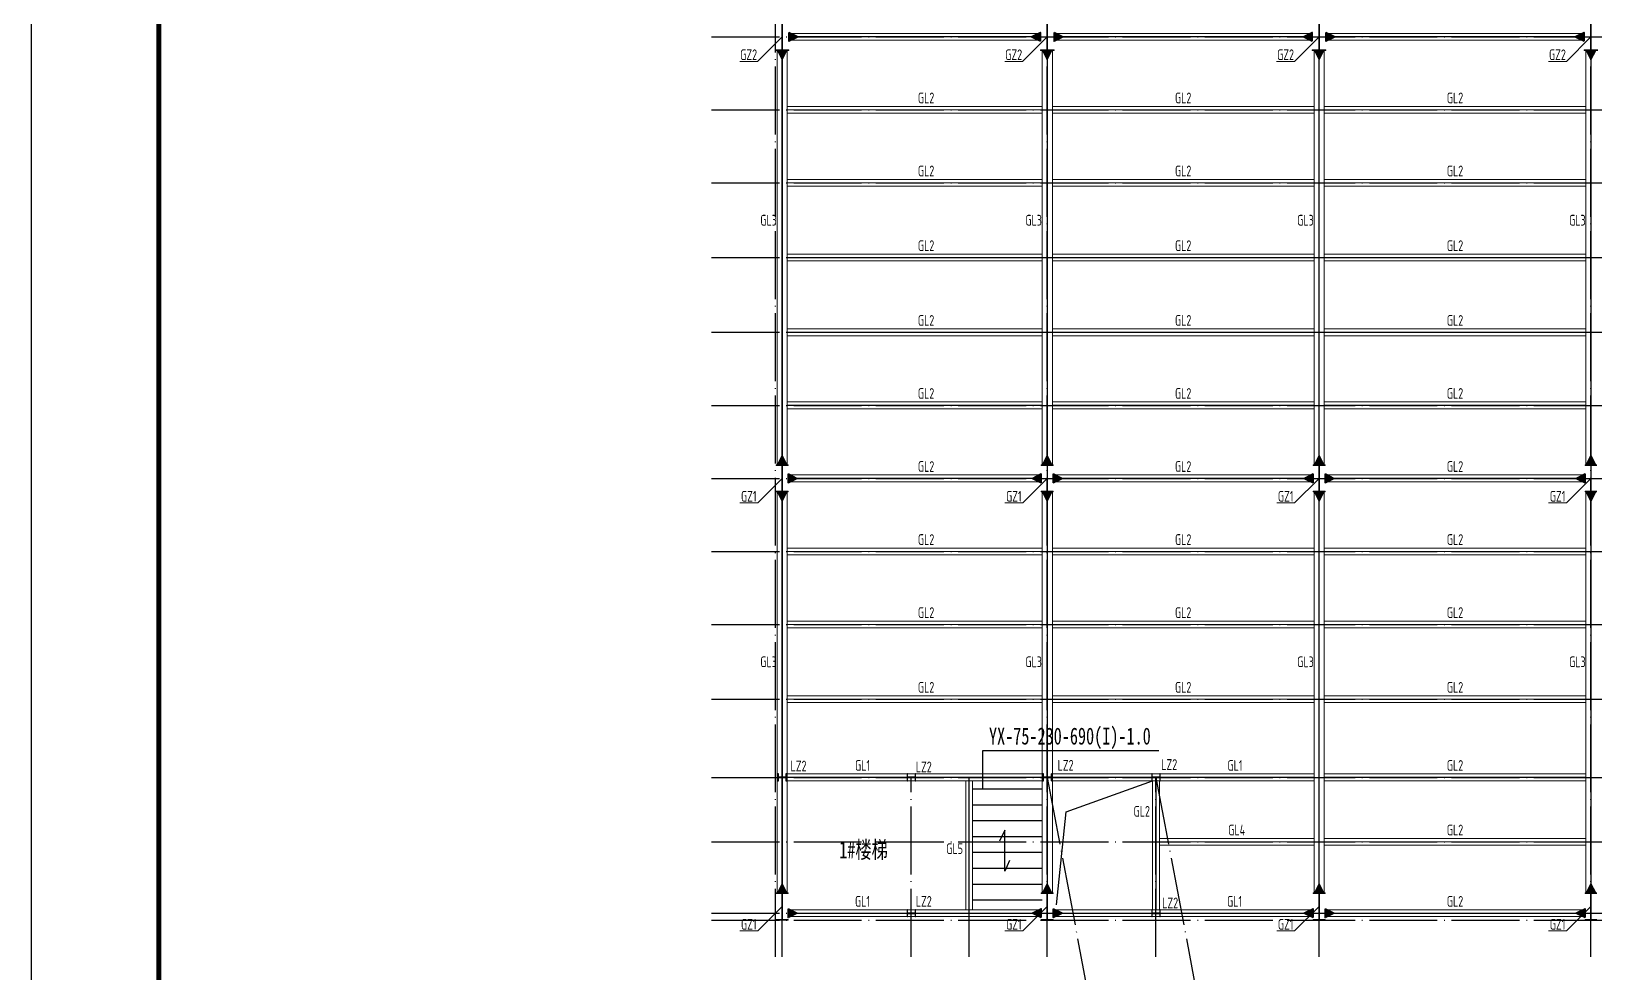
# Model space of a CAD drawing. Extents: x 19118 to 566552, y -1188739 to 92943.
# Drawn here: x 77812 to 123848, y -372812 to -345099 of the extents above; entities that cross this region are included whole.
import ezdxf
from ezdxf.enums import TextEntityAlignment as Align

# ---------------------------------------------------------------- set-up
doc = ezdxf.new("R2010")
doc.units = 0
doc.header["$LTSCALE"] = 1000
doc.header["$MEASUREMENT"] = 0
doc.linetypes.add('DOTE', pattern=[2.42, 2, -0.2, 0.02, -0.2])
doc.linetypes.add('线型2', pattern=[5, 3, -2])
doc.layers.get('0').update_dxf_attribs({"linetype": 'CONTINUOUS'})
for name, color, linetype in [('DOTE', 9, 'DOTE'), ('PUB_TITLE', 4, 'CONTINUOUS'), ('实线', 4, 'CONTINUOUS')]:
    doc.layers.add(name, color=color, linetype=linetype)
for name, color, linetype, lineweight in [('基础堆坡', 40, 'CONTINUOUS', 25), ('字符标注', 9, 'CONTINUOUS', 18), ('截面标号', 9, 'CONTINUOUS', 35), ('柱_主零件_实线', 51, 'CONTINUOUS', 18), ('梁_主零件_实线', 141, 'CONTINUOUS', 18), ('梁截面名称', 9, 'CONTINUOUS', 18), ('连接标识_刚接符号_梁端', 141, 'CONTINUOUS', 35)]:
    doc.layers.add(name, color=color, linetype=linetype, lineweight=lineweight)
doc.layers.add('柱构件', color=7, linetype='CONTINUOUS', lineweight=25, true_color=0xffff94)
doc.styles.add('PkpmHz', font='Pkpmeng', dxfattribs={"width": 0.7, "bigfont": 'hztxt'})
doc.styles.add('宋体', font='SimSun.ttf', dxfattribs={"width": 0.8})

msp = doc.modelspace()

# ---------------------------------------------------------------- hatches: boundary and pattern name
at = {"layer": '连接标识_刚接符号_梁端'}
for points in [[(100108.4, -345130.75), (100368.4, -345260.75), (100108.4, -345390.75)], [(107508.4, -345390.75), (107248.4, -345260.75), (107508.4, -345130.75)], [(107908.4, -345130.75), (108168.4, -345260.75), (107908.4, -345390.75)], [(115508.4, -345390.75), (115248.4, -345260.75), (115508.4, -345130.75)], [(115908.4, -345130.75), (116168.4, -345260.75), (115908.4, -345390.75)], [(123508.4, -345390.75), (123248.4, -345260.75), (123508.4, -345130.75)], [(100038.4, -345660.75), (99908.4, -345920.75), (99778.4, -345660.75)], [(107838.4, -345660.75), (107708.4, -345920.75), (107578.4, -345660.75)], [(115838.4, -345660.75), (115708.4, -345920.75), (115578.4, -345660.75)], [(123838.4, -345660.75), (123708.4, -345920.75), (123578.4, -345660.75)], [(99778.4, -357860.75), (99908.4, -357600.75), (100038.4, -357860.75)], [(107578.4, -357860.75), (107708.4, -357600.75), (107838.4, -357860.75)], [(115578.4, -357860.75), (115708.4, -357600.75), (115838.4, -357860.75)], [(123578.4, -357860.75), (123708.4, -357600.75), (123838.4, -357860.75)], [(100083.4, -358130.75), (100343.4, -358260.75), (100083.4, -358390.75)], [(107533.4, -358390.75), (107273.4, -358260.75), (107533.4, -358130.75)], [(107883.4, -358130.75), (108143.4, -358260.75), (107883.4, -358390.75)], [(115533.4, -358390.75), (115273.4, -358260.75), (115533.4, -358130.75)], [(115883.4, -358130.75), (116143.4, -358260.75), (115883.4, -358390.75)], [(123533.4, -358390.75), (123273.4, -358260.75), (123533.4, -358130.75)], [(100038.4, -358660.75), (99908.4, -358920.75), (99778.4, -358660.75)], [(107838.4, -358660.75), (107708.4, -358920.75), (107578.4, -358660.75)], [(115838.4, -358660.75), (115708.4, -358920.75), (115578.4, -358660.75)], [(123838.4, -358660.75), (123708.4, -358920.75), (123578.4, -358660.75)], [(99778.4, -370460.74), (99908.4, -370200.74), (100038.4, -370460.74)], [(107578.4, -370460.74), (107708.4, -370200.74), (107838.4, -370460.74)], [(115578.4, -370460.74), (115708.4, -370200.74), (115838.4, -370460.74)], [(123578.4, -370460.74), (123708.4, -370200.74), (123838.4, -370460.74)], [(100083.4, -370930.74), (100343.4, -371060.74), (100083.4, -371190.74)], [(107533.4, -371190.74), (107273.4, -371060.74), (107533.4, -370930.74)], [(107883.4, -370930.74), (108143.4, -371060.74), (107883.4, -371190.74)], [(115533.4, -371190.74), (115273.4, -371060.74), (115533.4, -370930.74)], [(115883.4, -370930.74), (116143.4, -371060.74), (115883.4, -371190.74)], [(123533.4, -371190.74), (123273.4, -371060.74), (123533.4, -370930.74)]]:
    msp.add_hatch(color=256, dxfattribs=at).paths.add_polyline_path(points)

# ---------------------------------------------------------------- linework, layer by layer
msp.add_lwpolyline([(107983.55, -370814.07), (108262.62, -368072.46), (110808.4, -367160.75)])
at = {"layer": 'DOTE', "color": 8}
for p, q in [((99708.4, -372340.79), (99708.4, -317833.71)), ((99908.4, -372340.79), (99908.4, -317833.71)), ((107708.4, -372340.79), (107708.4, -317833.71)), ((115708.4, -372340.79), (115708.4, -317833.71)), ((123708.4, -372340.79), (123708.4, -317833.71)), ((97826.88, -345260.75), (206364.14, -345260.75)), ((97826.88, -347410.75), (206364.14, -347410.75)), ((97826.88, -349560.75), (206364.14, -349560.75)), ((97826.88, -351760.75), (206364.14, -351760.75)), ((97826.88, -353960.75), (206364.14, -353960.75)), ((97826.88, -356110.75), (206364.14, -356110.75)), ((97826.88, -358260.75), (206364.14, -358260.75)), ((97826.88, -360410.75), (206364.14, -360410.75)), ((97826.88, -362560.75), (206364.14, -362560.75)), ((97826.88, -364760.75), (206364.14, -364760.75)), ((97826.88, -367060.75), (206364.14, -367060.75)), ((103708.4, -372340.79), (103708.4, -367060.75)), ((105408.4, -372340.79), (105408.4, -367060.75)), ((107708.4, -367060.75), (109628.09, -377268.24)), ((110908.4, -372340.79), (110908.4, -367060.75)), ((110908.4, -367060.75), (112828.09, -377268.24)), ((97826.88, -368960.75), (206364.14, -368960.75)), ((97826.88, -371060.75), (206364.14, -371060.75)), ((97826.88, -371260.75), (206364.14, -371260.75))]:
    msp.add_line(p, q, dxfattribs=at)
at = {"layer": 'PUB_TITLE'}
msp.add_lwpolyline([(77811.65, -392183.6), (235461.65, -392183.6), (235461.65, -303083.6), (77811.65, -303083.6)], close=True, dxfattribs=at)
at = {"layer": 'PUB_TITLE', "const_width": 150}
msp.add_lwpolyline([(81561.65, -390683.6), (233961.65, -390683.6), (233961.65, -304583.6), (81561.65, -304583.6)], close=True, dxfattribs=at)
at = {"layer": '基础堆坡'}
for p, q in [((105508.4, -367399.38), (107558.4, -367399.38)), ((105508.4, -367866.35), (107558.4, -367866.35)), ((105508.4, -368333.32), (107558.4, -368333.32)), ((105508.4, -368800.29), (107558.4, -368800.29)), ((105508.4, -369267.25), (107558.4, -369267.25)), ((105508.4, -369734.22), (107558.4, -369734.22)), ((105508.4, -370201.19), (107558.4, -370201.19)), ((105508.4, -370668.16), (107558.4, -370668.16))]:
    msp.add_line(p, q, dxfattribs=at)
msp.add_lwpolyline([(105808.29, -367399.38), (105808.29, -366267.39), (110994.54, -366267.39)], dxfattribs=at)
at = {"layer": '字符标注'}
for p, q in [((99908.4, -345260.75), (99184.6, -345984.55)), ((107708.4, -345260.75), (106984.6, -345984.55)), ((115708.4, -345260.75), (114984.6, -345984.55)), ((123708.4, -345260.75), (122984.6, -345984.55)), ((99184.6, -345984.55), (98659.6, -345984.55)), ((106984.6, -345984.55), (106459.6, -345984.55)), ((114984.6, -345984.55), (114459.6, -345984.55)), ((122984.6, -345984.55), (122459.6, -345984.55)), ((99908.4, -358260.75), (99188.35, -358980.8)), ((107708.4, -358260.75), (106988.35, -358980.8)), ((115708.4, -358260.75), (114988.35, -358980.8)), ((123708.4, -358260.75), (122988.35, -358980.8)), ((99188.35, -358980.8), (98663.35, -358980.8)), ((106988.35, -358980.8), (106463.35, -358980.8)), ((114988.35, -358980.8), (114463.35, -358980.8)), ((122988.35, -358980.8), (122463.35, -358980.8)), ((99908.4, -370860.74), (99188.35, -371580.79)), ((107708.4, -370860.74), (106988.35, -371580.79)), ((115708.4, -370860.74), (114988.35, -371580.79)), ((123708.4, -370860.74), (122988.35, -371580.79)), ((99188.35, -371580.79), (98663.35, -371580.79)), ((106988.35, -371580.79), (106463.35, -371580.79)), ((114988.35, -371580.79), (114463.35, -371580.79)), ((122988.35, -371580.79), (122463.35, -371580.79))]:
    msp.add_line(p, q, dxfattribs=at)
at = {"layer": '字符标注', "const_width": 2}
for points in [[(99909.4, -345260.75, 1), (99907.4, -345260.75, 1)], [(107709.4, -345260.75, 1), (107707.4, -345260.75, 1)], [(115709.4, -345260.75, 1), (115707.4, -345260.75, 1)], [(123709.4, -345260.75, 1), (123707.4, -345260.75, 1)], [(99909.4, -358260.75, 1), (99907.4, -358260.75, 1)], [(107709.4, -358260.75, 1), (107707.4, -358260.75, 1)], [(115709.4, -358260.75, 1), (115707.4, -358260.75, 1)], [(123709.4, -358260.75, 1), (123707.4, -358260.75, 1)], [(99909.4, -370860.74, 1), (99907.4, -370860.74, 1)], [(107709.4, -370860.74, 1), (107707.4, -370860.74, 1)], [(115709.4, -370860.74, 1), (115707.4, -370860.74, 1)], [(123709.4, -370860.74, 1), (123707.4, -370860.74, 1)]]:
    msp.add_lwpolyline(points, format="xyb", close=True, dxfattribs=at)
at = {"layer": '实线'}
msp.add_lwpolyline([(106599.19, -369511.51), (106460.18, -369821.1), (106460.18, -368619.25), (106300.07, -368942.02)], dxfattribs=at)
at = {"layer": '柱_主零件_实线', "ltscale": 20}
for p, q in [((99901.4, -344880.75), (99901.4, -345640.75)), ((99915.4, -345640.75), (99915.4, -344880.75)), ((107701.4, -344880.75), (107701.4, -345640.75)), ((107715.4, -345640.75), (107715.4, -344880.75)), ((115701.4, -344880.75), (115701.4, -345640.75)), ((115715.4, -345640.75), (115715.4, -344880.75)), ((123701.4, -344880.75), (123701.4, -345640.75)), ((123715.4, -345640.75), (123715.4, -344880.75)), ((99708.4, -345640.75), (99708.4, -345660.75)), ((100108.4, -345640.75), (99708.4, -345640.75)), ((99708.4, -345660.75), (100108.4, -345660.75)), ((100108.4, -345660.75), (100108.4, -345640.75)), ((107508.4, -345640.75), (107508.4, -345660.75)), ((107908.4, -345640.75), (107508.4, -345640.75)), ((107508.4, -345660.75), (107908.4, -345660.75)), ((107908.4, -345660.75), (107908.4, -345640.75)), ((115508.4, -345640.75), (115508.4, -345660.75)), ((115908.4, -345640.75), (115508.4, -345640.75)), ((115508.4, -345660.75), (115908.4, -345660.75)), ((115908.4, -345660.75), (115908.4, -345640.75)), ((123508.4, -345640.75), (123508.4, -345660.75)), ((123908.4, -345640.75), (123508.4, -345640.75)), ((123508.4, -345660.75), (123908.4, -345660.75)), ((100083.4, -357860.75), (99733.4, -357860.75)), ((99733.4, -357860.75), (99733.4, -357880.75)), ((99733.4, -357880.75), (100083.4, -357880.75)), ((99901.4, -357880.75), (99901.4, -358640.75)), ((99915.4, -358640.75), (99915.4, -357880.75)), ((100083.4, -357880.75), (100083.4, -357860.75)), ((107883.4, -357860.75), (107533.4, -357860.75)), ((107533.4, -357860.75), (107533.4, -357880.75)), ((107533.4, -357880.75), (107883.4, -357880.75)), ((107701.4, -357880.75), (107701.4, -358640.75)), ((107715.4, -358640.75), (107715.4, -357880.75)), ((107883.4, -357880.75), (107883.4, -357860.75)), ((115883.4, -357860.75), (115533.4, -357860.75)), ((115533.4, -357860.75), (115533.4, -357880.75)), ((115533.4, -357880.75), (115883.4, -357880.75)), ((115701.4, -357880.75), (115701.4, -358640.75)), ((115715.4, -358640.75), (115715.4, -357880.75)), ((115883.4, -357880.75), (115883.4, -357860.75)), ((123883.4, -357860.75), (123533.4, -357860.75)), ((123533.4, -357860.75), (123533.4, -357880.75)), ((123533.4, -357880.75), (123883.4, -357880.75)), ((123701.4, -357880.75), (123701.4, -358640.75)), ((123715.4, -358640.75), (123715.4, -357880.75)), ((99733.4, -358640.75), (99733.4, -358660.75)), ((100083.4, -358640.75), (99733.4, -358640.75)), ((99733.4, -358660.75), (100083.4, -358660.75)), ((100083.4, -358660.75), (100083.4, -358640.75)), ((107533.4, -358640.75), (107533.4, -358660.75)), ((107883.4, -358640.75), (107533.4, -358640.75)), ((107533.4, -358660.75), (107883.4, -358660.75)), ((107883.4, -358660.75), (107883.4, -358640.75)), ((115533.4, -358640.75), (115533.4, -358660.75)), ((115883.4, -358640.75), (115533.4, -358640.75)), ((115533.4, -358660.75), (115883.4, -358660.75)), ((115883.4, -358660.75), (115883.4, -358640.75)), ((123533.4, -358640.75), (123533.4, -358660.75)), ((123883.4, -358640.75), (123533.4, -358640.75)), ((123533.4, -358660.75), (123883.4, -358660.75)), ((100083.4, -370460.74), (99733.4, -370460.74)), ((99733.4, -370460.74), (99733.4, -370480.74)), ((99733.4, -370480.74), (100083.4, -370480.74)), ((99901.4, -370480.74), (99901.4, -371240.74)), ((99915.4, -371240.74), (99915.4, -370480.74)), ((100083.4, -370480.74), (100083.4, -370460.74)), ((107883.4, -370460.74), (107533.4, -370460.74)), ((107533.4, -370460.74), (107533.4, -370480.74)), ((107533.4, -370480.74), (107883.4, -370480.74)), ((107701.4, -370480.74), (107701.4, -371240.74)), ((107715.4, -371240.74), (107715.4, -370480.74)), ((107883.4, -370480.74), (107883.4, -370460.74)), ((115883.4, -370460.74), (115533.4, -370460.74)), ((115533.4, -370460.74), (115533.4, -370480.74)), ((115533.4, -370480.74), (115883.4, -370480.74)), ((115701.4, -370480.74), (115701.4, -371240.74)), ((115715.4, -371240.74), (115715.4, -370480.74)), ((115883.4, -370480.74), (115883.4, -370460.74)), ((123883.4, -370460.74), (123533.4, -370460.74)), ((123533.4, -370460.74), (123533.4, -370480.74)), ((123533.4, -370480.74), (123883.4, -370480.74)), ((123701.4, -370480.74), (123701.4, -371240.74)), ((123715.4, -371240.74), (123715.4, -370480.74)), ((99733.4, -371240.74), (99733.4, -371260.74)), ((100083.4, -371240.74), (99733.4, -371240.74)), ((99733.4, -371260.74), (100083.4, -371260.74)), ((100083.4, -371260.74), (100083.4, -371240.74)), ((107533.4, -371240.74), (107533.4, -371260.74)), ((107883.4, -371240.74), (107533.4, -371240.74)), ((107533.4, -371260.74), (107883.4, -371260.74)), ((107883.4, -371260.74), (107883.4, -371240.74)), ((115533.4, -371240.74), (115533.4, -371260.74)), ((115883.4, -371240.74), (115533.4, -371240.74)), ((115533.4, -371260.74), (115883.4, -371260.74)), ((115883.4, -371260.74), (115883.4, -371240.74)), ((123533.4, -371240.74), (123533.4, -371260.74)), ((123883.4, -371240.74), (123533.4, -371240.74)), ((123533.4, -371260.74), (123883.4, -371260.74))]:
    msp.add_line(p, q, dxfattribs=at)
at = {"layer": '柱构件'}
for p, q in [((99797.4, -366960.75), (99783.4, -366960.75)), ((99783.4, -366960.75), (99783.4, -367160.75)), ((99783.4, -367160.75), (99797.4, -367160.75)), ((99797.4, -367160.75), (99797.4, -366960.75)), ((100019.4, -367055.75), (99797.4, -367055.75)), ((99797.4, -367065.75), (100019.4, -367065.75)), ((100019.4, -366960.75), (100019.4, -367160.75)), ((100033.4, -366960.75), (100019.4, -366960.75)), ((100019.4, -367160.75), (100033.4, -367160.75)), ((100033.4, -367160.75), (100033.4, -366960.75)), ((103597.4, -366960.75), (103583.4, -366960.75)), ((103583.4, -366960.75), (103583.4, -367160.75)), ((103583.4, -367160.75), (103597.4, -367160.75)), ((103597.4, -367160.75), (103597.4, -366960.75)), ((103819.4, -367055.75), (103597.4, -367055.75)), ((103597.4, -367065.75), (103819.4, -367065.75)), ((103819.4, -366960.75), (103819.4, -367160.75)), ((103833.4, -366960.75), (103819.4, -366960.75)), ((103819.4, -367160.75), (103833.4, -367160.75)), ((103833.4, -367160.75), (103833.4, -366960.75)), ((107597.4, -366960.75), (107583.4, -366960.75)), ((107583.4, -366960.75), (107583.4, -367160.75)), ((107583.4, -367160.75), (107597.4, -367160.75)), ((107597.4, -367160.75), (107597.4, -366960.75)), ((107819.4, -367055.75), (107597.4, -367055.75)), ((107597.4, -367065.75), (107819.4, -367065.75)), ((107819.4, -366960.75), (107819.4, -367160.75)), ((107833.4, -366960.75), (107819.4, -366960.75)), ((107819.4, -367160.75), (107833.4, -367160.75)), ((107833.4, -367160.75), (107833.4, -366960.75)), ((110797.4, -366960.75), (110783.4, -366960.75)), ((110783.4, -366960.75), (110783.4, -367160.75)), ((110783.4, -367160.75), (110797.4, -367160.75)), ((110797.4, -367160.75), (110797.4, -366960.75)), ((111019.4, -367055.75), (110797.4, -367055.75)), ((110797.4, -367065.75), (111019.4, -367065.75)), ((111019.4, -366960.75), (111019.4, -367160.75)), ((111033.4, -366960.75), (111019.4, -366960.75)), ((111019.4, -367160.75), (111033.4, -367160.75)), ((111033.4, -367160.75), (111033.4, -366960.75)), ((103597.4, -370960.75), (103583.4, -370960.75)), ((103583.4, -370960.75), (103583.4, -371160.75)), ((103597.4, -371160.75), (103597.4, -370960.75)), ((103819.4, -371055.75), (103597.4, -371055.75)), ((103819.4, -370960.75), (103819.4, -371160.75)), ((103833.4, -370960.75), (103819.4, -370960.75)), ((103833.4, -371160.75), (103833.4, -370960.75)), ((110797.4, -370960.75), (110783.4, -370960.75)), ((110783.4, -370960.75), (110783.4, -371160.75)), ((110797.4, -371160.75), (110797.4, -370960.75)), ((111019.4, -371055.75), (110797.4, -371055.75)), ((111019.4, -370960.75), (111019.4, -371160.75)), ((111033.4, -370960.75), (111019.4, -370960.75)), ((111033.4, -371160.75), (111033.4, -370960.75)), ((103583.4, -371160.75), (103597.4, -371160.75)), ((103597.4, -371065.75), (103819.4, -371065.75)), ((103819.4, -371160.75), (103833.4, -371160.75)), ((110783.4, -371160.75), (110797.4, -371160.75)), ((110797.4, -371065.75), (111019.4, -371065.75)), ((111019.4, -371160.75), (111033.4, -371160.75))]:
    msp.add_line(p, q, dxfattribs=at)
at = {"layer": '梁_主零件_实线', "ltscale": 20}
for p, q in [((100108.4, -345160.75), (100108.4, -345360.75)), ((107508.4, -345160.75), (100108.4, -345160.75)), ((107508.4, -345360.75), (107508.4, -345160.75)), ((107908.4, -345160.75), (107908.4, -345360.75)), ((115508.4, -345160.75), (107908.4, -345160.75)), ((115508.4, -345360.75), (115508.4, -345160.75)), ((115908.4, -345160.75), (115908.4, -345360.75)), ((123508.4, -345160.75), (115908.4, -345160.75)), ((123508.4, -345360.75), (123508.4, -345160.75)), ((100058.4, -345660.75), (99758.4, -345660.75)), ((99758.4, -345660.75), (99758.4, -357860.75)), ((100058.4, -357860.75), (100058.4, -345660.75)), ((100108.4, -345360.75), (107508.4, -345360.75)), ((107858.4, -345660.75), (107558.4, -345660.75)), ((107558.4, -345660.75), (107558.4, -357860.75)), ((107858.4, -357860.75), (107858.4, -345660.75)), ((107908.4, -345360.75), (115508.4, -345360.75)), ((115858.4, -345660.75), (115558.4, -345660.75)), ((115558.4, -345660.75), (115558.4, -357860.75)), ((115858.4, -357860.75), (115858.4, -345660.75)), ((115908.4, -345360.75), (123508.4, -345360.75)), ((123858.4, -345660.75), (123558.4, -345660.75)), ((123558.4, -345660.75), (123558.4, -357860.75)), ((100058.4, -347310.75), (100058.4, -347510.75)), ((107558.4, -347310.75), (100058.4, -347310.75)), ((100058.4, -347510.75), (107558.4, -347510.75)), ((107558.4, -347510.75), (107558.4, -347310.75)), ((107858.4, -347310.75), (107858.4, -347510.75)), ((115558.4, -347310.75), (107858.4, -347310.75)), ((107858.4, -347510.75), (115558.4, -347510.75)), ((115558.4, -347510.75), (115558.4, -347310.75)), ((115858.4, -347310.75), (115858.4, -347510.75)), ((123558.4, -347310.75), (115858.4, -347310.75)), ((115858.4, -347510.75), (123558.4, -347510.75)), ((123558.4, -347510.75), (123558.4, -347310.75)), ((100058.4, -349460.75), (100058.4, -349660.75)), ((107558.4, -349460.75), (100058.4, -349460.75)), ((100058.4, -349660.75), (107558.4, -349660.75)), ((107558.4, -349660.75), (107558.4, -349460.75)), ((107858.4, -349460.75), (107858.4, -349660.75)), ((115558.4, -349460.75), (107858.4, -349460.75)), ((107858.4, -349660.75), (115558.4, -349660.75)), ((115558.4, -349660.75), (115558.4, -349460.75)), ((115858.4, -349460.75), (115858.4, -349660.75)), ((123558.4, -349460.75), (115858.4, -349460.75)), ((115858.4, -349660.75), (123558.4, -349660.75)), ((123558.4, -349660.75), (123558.4, -349460.75)), ((100058.4, -351660.75), (100058.4, -351860.75)), ((107558.4, -351660.75), (100058.4, -351660.75)), ((107558.4, -351860.75), (107558.4, -351660.75)), ((107858.4, -351660.75), (107858.4, -351860.75)), ((115558.4, -351660.75), (107858.4, -351660.75)), ((115558.4, -351860.75), (115558.4, -351660.75)), ((115858.4, -351660.75), (115858.4, -351860.75)), ((123558.4, -351660.75), (115858.4, -351660.75)), ((123558.4, -351860.75), (123558.4, -351660.75)), ((100058.4, -351860.75), (107558.4, -351860.75)), ((107858.4, -351860.75), (115558.4, -351860.75)), ((115858.4, -351860.75), (123558.4, -351860.75)), ((100058.4, -353860.75), (100058.4, -354060.75)), ((107558.4, -353860.75), (100058.4, -353860.75)), ((107558.4, -354060.75), (107558.4, -353860.75)), ((107858.4, -353860.75), (107858.4, -354060.75)), ((115558.4, -353860.75), (107858.4, -353860.75)), ((115558.4, -354060.75), (115558.4, -353860.75)), ((115858.4, -353860.75), (115858.4, -354060.75)), ((123558.4, -353860.75), (115858.4, -353860.75)), ((123558.4, -354060.75), (123558.4, -353860.75)), ((100058.4, -354060.75), (107558.4, -354060.75)), ((107858.4, -354060.75), (115558.4, -354060.75)), ((115858.4, -354060.75), (123558.4, -354060.75)), ((100058.4, -356010.75), (100058.4, -356210.75)), ((107558.4, -356010.75), (100058.4, -356010.75)), ((100058.4, -356210.75), (107558.4, -356210.75)), ((107558.4, -356210.75), (107558.4, -356010.75)), ((107858.4, -356010.75), (107858.4, -356210.75)), ((115558.4, -356010.75), (107858.4, -356010.75)), ((107858.4, -356210.75), (115558.4, -356210.75)), ((115558.4, -356210.75), (115558.4, -356010.75)), ((115858.4, -356010.75), (115858.4, -356210.75)), ((123558.4, -356010.75), (115858.4, -356010.75)), ((115858.4, -356210.75), (123558.4, -356210.75)), ((123558.4, -356210.75), (123558.4, -356010.75)), ((99758.4, -357860.75), (100058.4, -357860.75)), ((100083.4, -358160.75), (100083.4, -358360.75)), ((107533.4, -358160.75), (100083.4, -358160.75)), ((107533.4, -358360.75), (107533.4, -358160.75)), ((107558.4, -357860.75), (107858.4, -357860.75)), ((107883.4, -358160.75), (107883.4, -358360.75)), ((115533.4, -358160.75), (107883.4, -358160.75)), ((115533.4, -358360.75), (115533.4, -358160.75)), ((115558.4, -357860.75), (115858.4, -357860.75)), ((115883.4, -358160.75), (115883.4, -358360.75)), ((123533.4, -358160.75), (115883.4, -358160.75)), ((123533.4, -358360.75), (123533.4, -358160.75)), ((123558.4, -357860.75), (123858.4, -357860.75)), ((100083.4, -358360.75), (107533.4, -358360.75)), ((107883.4, -358360.75), (115533.4, -358360.75)), ((115883.4, -358360.75), (123533.4, -358360.75)), ((100058.4, -358660.75), (99758.4, -358660.75)), ((99758.4, -358660.75), (99758.4, -370460.74)), ((100058.4, -370460.74), (100058.4, -358660.75)), ((107858.4, -358660.75), (107558.4, -358660.75)), ((107558.4, -358660.75), (107558.4, -370460.74)), ((107858.4, -370460.74), (107858.4, -358660.75)), ((115858.4, -358660.75), (115558.4, -358660.75)), ((115558.4, -358660.75), (115558.4, -370460.74)), ((115858.4, -370460.74), (115858.4, -358660.75)), ((123858.4, -358660.75), (123558.4, -358660.75)), ((123558.4, -358660.75), (123558.4, -370460.74)), ((100058.4, -360310.75), (100058.4, -360510.75)), ((107558.4, -360310.75), (100058.4, -360310.75)), ((107558.4, -360510.75), (107558.4, -360310.75)), ((107858.4, -360310.75), (107858.4, -360510.75)), ((115558.4, -360310.75), (107858.4, -360310.75)), ((115558.4, -360510.75), (115558.4, -360310.75)), ((115858.4, -360310.75), (115858.4, -360510.75)), ((115858.4, -360310.75), (123558.4, -360310.75)), ((123558.4, -360510.75), (123558.4, -360310.75)), ((100058.4, -360510.75), (107558.4, -360510.75)), ((107858.4, -360510.75), (115558.4, -360510.75)), ((115858.4, -360510.75), (123558.4, -360510.75)), ((100058.4, -362460.75), (100058.4, -362660.75)), ((107558.4, -362460.75), (100058.4, -362460.75)), ((100058.4, -362660.75), (107558.4, -362660.75)), ((107558.4, -362660.75), (107558.4, -362460.75)), ((107858.4, -362460.75), (107858.4, -362660.75)), ((115558.4, -362460.75), (107858.4, -362460.75)), ((107858.4, -362660.75), (115558.4, -362660.75)), ((115558.4, -362660.75), (115558.4, -362460.75)), ((115858.4, -362460.75), (115858.4, -362660.75)), ((123558.4, -362460.75), (115858.4, -362460.75)), ((115858.4, -362660.75), (123558.4, -362660.75)), ((123558.4, -362660.75), (123558.4, -362460.75)), ((100058.4, -364660.75), (100058.4, -364860.75)), ((107558.4, -364660.75), (100058.4, -364660.75)), ((100058.4, -364860.75), (107558.4, -364860.75)), ((107558.4, -364860.75), (107558.4, -364660.75)), ((107858.4, -364660.75), (107858.4, -364860.75)), ((115558.4, -364660.75), (107858.4, -364660.75)), ((107858.4, -364860.75), (115558.4, -364860.75)), ((115558.4, -364860.75), (115558.4, -364660.75)), ((115858.4, -364660.75), (115858.4, -364860.75)), ((123558.4, -364660.75), (115858.4, -364660.75)), ((115858.4, -364860.75), (123558.4, -364860.75)), ((123558.4, -364860.75), (123558.4, -364660.75)), ((107558.4, -366960.75), (100058.4, -366960.75)), ((100058.4, -367160.75), (107558.4, -367160.75)), ((105308.4, -367160.75), (105308.4, -370960.74)), ((105508.4, -370960.74), (105508.4, -367160.75)), ((115558.4, -366960.75), (107858.4, -366960.75)), ((107858.4, -367160.75), (115558.4, -367160.75)), ((111008.4, -367160.75), (110808.4, -367160.75)), ((110808.4, -367160.75), (110808.4, -370960.74)), ((111008.4, -370960.74), (111008.4, -367160.75)), ((115558.4, -367160.75), (115558.4, -366960.75)), ((115858.4, -366960.75), (115858.4, -367160.75)), ((123558.4, -366960.75), (115858.4, -366960.75)), ((115858.4, -367160.75), (123558.4, -367160.75)), ((123558.4, -367160.75), (123558.4, -366960.75)), ((111008.4, -368860.75), (111008.4, -369060.75)), ((115558.4, -368860.75), (111008.4, -368860.75)), ((111008.4, -369060.75), (115558.4, -369060.75)), ((115558.4, -369060.75), (115558.4, -368860.75)), ((115858.4, -368860.75), (115858.4, -369060.75)), ((123558.4, -368860.75), (115858.4, -368860.75)), ((115858.4, -369060.75), (123558.4, -369060.75)), ((123558.4, -369060.75), (123558.4, -368860.75)), ((99758.4, -370460.74), (100058.4, -370460.74)), ((107558.4, -370460.74), (107858.4, -370460.74)), ((115558.4, -370460.74), (115858.4, -370460.74)), ((123558.4, -370460.74), (123858.4, -370460.74)), ((100083.4, -370960.74), (100083.4, -371160.74)), ((107533.4, -370960.74), (100083.4, -370960.74)), ((107533.4, -371160.74), (107533.4, -370960.74)), ((115533.4, -370960.74), (107883.4, -370960.74)), ((110808.4, -370960.74), (111008.4, -370960.74)), ((115533.4, -371160.74), (115533.4, -370960.74)), ((115883.4, -370960.74), (115883.4, -371160.74)), ((123533.4, -370960.74), (115883.4, -370960.74)), ((123533.4, -371160.74), (123533.4, -370960.74)), ((100083.4, -371160.74), (107533.4, -371160.74)), ((107883.4, -371160.74), (115533.4, -371160.74)), ((111008.4, -371160.75), (110808.4, -371160.75)), ((115883.4, -371160.74), (123533.4, -371160.74))]:
    msp.add_line(p, q, dxfattribs=at)
at = {"layer": '梁_主零件_实线', "linetype": '线型2', "ltscale": 20}
for p, q in [((100108.4, -345257.75), (107508.4, -345257.75)), ((100108.4, -345263.75), (107508.4, -345263.75)), ((107908.4, -345257.75), (115508.4, -345257.75)), ((107908.4, -345263.75), (115508.4, -345263.75)), ((115908.4, -345257.75), (123508.4, -345257.75)), ((115908.4, -345263.75), (123508.4, -345263.75)), ((99902.4, -357860.75), (99902.4, -345660.75)), ((99914.4, -357860.75), (99914.4, -345660.75)), ((107702.4, -357860.75), (107702.4, -345660.75)), ((107714.4, -357860.75), (107714.4, -345660.75)), ((115702.4, -357860.75), (115702.4, -345660.75)), ((115714.4, -357860.75), (115714.4, -345660.75)), ((123702.4, -357860.75), (123702.4, -345660.75)), ((123714.4, -357860.75), (123714.4, -345660.75)), ((100058.4, -347407.75), (107558.4, -347407.75)), ((100058.4, -347413.75), (107558.4, -347413.75)), ((107858.4, -347407.75), (115558.4, -347407.75)), ((107858.4, -347413.75), (115558.4, -347413.75)), ((115858.4, -347407.75), (123558.4, -347407.75)), ((115858.4, -347413.75), (123558.4, -347413.75)), ((100058.4, -349557.75), (107558.4, -349557.75)), ((100058.4, -349563.75), (107558.4, -349563.75)), ((107858.4, -349557.75), (115558.4, -349557.75)), ((107858.4, -349563.75), (115558.4, -349563.75)), ((115858.4, -349557.75), (123558.4, -349557.75)), ((115858.4, -349563.75), (123558.4, -349563.75)), ((100058.4, -351757.75), (107558.4, -351757.75)), ((100058.4, -351763.75), (107558.4, -351763.75)), ((107858.4, -351757.75), (115558.4, -351757.75)), ((107858.4, -351763.75), (115558.4, -351763.75)), ((115858.4, -351757.75), (123558.4, -351757.75)), ((115858.4, -351763.75), (123558.4, -351763.75)), ((100058.4, -353957.75), (107558.4, -353957.75)), ((100058.4, -353963.75), (107558.4, -353963.75)), ((107858.4, -353957.75), (115558.4, -353957.75)), ((107858.4, -353963.75), (115558.4, -353963.75)), ((115858.4, -353957.75), (123558.4, -353957.75)), ((115858.4, -353963.75), (123558.4, -353963.75)), ((100058.4, -356107.75), (107558.4, -356107.75)), ((100058.4, -356113.75), (107558.4, -356113.75)), ((107858.4, -356107.75), (115558.4, -356107.75)), ((107858.4, -356113.75), (115558.4, -356113.75)), ((115858.4, -356107.75), (123558.4, -356107.75)), ((115858.4, -356113.75), (123558.4, -356113.75)), ((100083.4, -358257.75), (107533.4, -358257.75)), ((100083.4, -358263.75), (107533.4, -358263.75)), ((107883.4, -358257.75), (115533.4, -358257.75)), ((107883.4, -358263.75), (115533.4, -358263.75)), ((115883.4, -358257.75), (123533.4, -358257.75)), ((115883.4, -358263.75), (123533.4, -358263.75)), ((99902.4, -370460.74), (99902.4, -358660.75)), ((99914.4, -370460.74), (99914.4, -358660.75)), ((107702.4, -370460.74), (107702.4, -358660.75)), ((107714.4, -370460.74), (107714.4, -358660.75)), ((115702.4, -370460.74), (115702.4, -358660.75)), ((115714.4, -370460.74), (115714.4, -358660.75)), ((123702.4, -370460.74), (123702.4, -358660.75)), ((123714.4, -370460.74), (123714.4, -358660.75)), ((100058.4, -360407.75), (107558.4, -360407.75)), ((100058.4, -360413.75), (107558.4, -360413.75)), ((107858.4, -360407.75), (115558.4, -360407.75)), ((107858.4, -360413.75), (115558.4, -360413.75)), ((115858.4, -360407.75), (123558.4, -360407.75)), ((115858.4, -360413.75), (123558.4, -360413.75)), ((100058.4, -362557.75), (107558.4, -362557.75)), ((100058.4, -362563.75), (107558.4, -362563.75)), ((107858.4, -362557.75), (115558.4, -362557.75)), ((107858.4, -362563.75), (115558.4, -362563.75)), ((115858.4, -362557.75), (123558.4, -362557.75)), ((115858.4, -362563.75), (123558.4, -362563.75)), ((100058.4, -364757.75), (107558.4, -364757.75)), ((100058.4, -364763.75), (107558.4, -364763.75)), ((107858.4, -364757.75), (115558.4, -364757.75)), ((107858.4, -364763.75), (115558.4, -364763.75)), ((115858.4, -364757.75), (123558.4, -364757.75)), ((115858.4, -364763.75), (123558.4, -364763.75)), ((100058.4, -367056.75), (107558.4, -367056.75)), ((100058.4, -367064.75), (107558.4, -367064.75)), ((105405.4, -370960.74), (105405.4, -367160.75)), ((105411.4, -370960.74), (105411.4, -367160.75)), ((107858.4, -367056.75), (115558.4, -367056.75)), ((107858.4, -367064.75), (115558.4, -367064.75)), ((110905.4, -370960.74), (110905.4, -367160.75)), ((110911.4, -370960.74), (110911.4, -367160.75)), ((115858.4, -367057.75), (123558.4, -367057.75)), ((115858.4, -367063.75), (123558.4, -367063.75)), ((111008.4, -368957.75), (115558.4, -368957.75)), ((111008.4, -368963.75), (115558.4, -368963.75)), ((115858.4, -368957.75), (123558.4, -368957.75)), ((115858.4, -368963.75), (123558.4, -368963.75)), ((100083.4, -371056.74), (107533.4, -371056.74)), ((100083.4, -371064.74), (107533.4, -371064.74)), ((107883.4, -371057.74), (115533.4, -371057.74)), ((107883.4, -371063.74), (115533.4, -371063.74)), ((115883.4, -371057.74), (123533.4, -371057.74)), ((115883.4, -371063.74), (123533.4, -371063.74))]:
    msp.add_line(p, q, dxfattribs=at)
at = {"layer": '连接标识_刚接符号_梁端', "linetype": 'Continuous'}
for points in [[(100108.4, -345130.75), (100368.4, -345260.75), (100108.4, -345390.75)], [(107508.4, -345390.75), (107248.4, -345260.75), (107508.4, -345130.75)], [(107908.4, -345130.75), (108168.4, -345260.75), (107908.4, -345390.75)], [(115508.4, -345390.75), (115248.4, -345260.75), (115508.4, -345130.75)], [(115908.4, -345130.75), (116168.4, -345260.75), (115908.4, -345390.75)], [(123508.4, -345390.75), (123248.4, -345260.75), (123508.4, -345130.75)], [(100038.4, -345660.75), (99908.4, -345920.75), (99778.4, -345660.75)], [(107838.4, -345660.75), (107708.4, -345920.75), (107578.4, -345660.75)], [(115838.4, -345660.75), (115708.4, -345920.75), (115578.4, -345660.75)], [(123838.4, -345660.75), (123708.4, -345920.75), (123578.4, -345660.75)], [(99778.4, -357860.75), (99908.4, -357600.75), (100038.4, -357860.75)], [(107578.4, -357860.75), (107708.4, -357600.75), (107838.4, -357860.75)], [(115578.4, -357860.75), (115708.4, -357600.75), (115838.4, -357860.75)], [(123578.4, -357860.75), (123708.4, -357600.75), (123838.4, -357860.75)], [(100083.4, -358130.75), (100343.4, -358260.75), (100083.4, -358390.75)], [(107533.4, -358390.75), (107273.4, -358260.75), (107533.4, -358130.75)], [(107883.4, -358130.75), (108143.4, -358260.75), (107883.4, -358390.75)], [(115533.4, -358390.75), (115273.4, -358260.75), (115533.4, -358130.75)], [(115883.4, -358130.75), (116143.4, -358260.75), (115883.4, -358390.75)], [(123533.4, -358390.75), (123273.4, -358260.75), (123533.4, -358130.75)], [(100038.4, -358660.75), (99908.4, -358920.75), (99778.4, -358660.75)], [(107838.4, -358660.75), (107708.4, -358920.75), (107578.4, -358660.75)], [(115838.4, -358660.75), (115708.4, -358920.75), (115578.4, -358660.75)], [(123838.4, -358660.75), (123708.4, -358920.75), (123578.4, -358660.75)], [(99778.4, -370460.74), (99908.4, -370200.74), (100038.4, -370460.74)], [(107578.4, -370460.74), (107708.4, -370200.74), (107838.4, -370460.74)], [(115578.4, -370460.74), (115708.4, -370200.74), (115838.4, -370460.74)], [(123578.4, -370460.74), (123708.4, -370200.74), (123838.4, -370460.74)], [(100083.4, -370930.74), (100343.4, -371060.74), (100083.4, -371190.74)], [(107533.4, -371190.74), (107273.4, -371060.74), (107533.4, -370930.74)], [(107883.4, -370930.74), (108143.4, -371060.74), (107883.4, -371190.74)], [(115533.4, -371190.74), (115273.4, -371060.74), (115533.4, -370930.74)], [(115883.4, -370930.74), (116143.4, -371060.74), (115883.4, -371190.74)], [(123533.4, -371190.74), (123273.4, -371060.74), (123533.4, -370930.74)]]:
    msp.add_lwpolyline(points, close=True, dxfattribs=at)

# ---------------------------------------------------------------- texts
at = {"layer": '字符标注', "style": 'PkpmHz', "width": 0.71}
for s, p in [('GZ2', (98922.1, -345947.94)), ('GZ2', (106722.1, -345947.94)), ('GZ2', (114722.1, -345947.94)), ('GZ2', (122722.1, -345947.94)), ('GZ1', (98925.85, -358944.19)), ('GZ1', (106725.85, -358944.19)), ('GZ1', (114725.85, -358944.19)), ('GZ1', (122725.85, -358944.19)), ('GZ1', (98925.85, -371544.17)), ('GZ1', (106725.85, -371544.17)), ('GZ1', (114725.85, -371544.17)), ('GZ1', (122725.85, -371544.17))]:
    msp.add_text(s, height=315, dxfattribs=at).set_placement(p, align=Align.CENTER)
at = {"layer": '截面标号', "color": 1, "style": '宋体', "width": 0.7}
for s, p in [('YX-75-230-690(I)-1.0', (108374.6, -365844.43)), ('1#楼梯', (102301.55, -369192.52))]:
    msp.add_text(s, height=500, dxfattribs=at).set_placement(p, align=Align.MIDDLE_CENTER)
at = {"layer": '梁截面名称', "style": 'PkpmHz', "width": 0.71}
for s, p in [('GL2', (104143.4, -347060.75)), ('GL2', (111708.4, -347060.75)), ('GL2', (119708.4, -347060.75)), ('GL2', (104143.4, -349210.75)), ('GL2', (111708.4, -349210.75)), ('GL2', (119708.4, -349210.75)), ('GL3', (99508.4, -350660.75)), ('GL3', (107308.4, -350660.75)), ('GL3', (115308.4, -350660.75)), ('GL3', (123308.4, -350660.75)), ('GL2', (104143.4, -351410.75)), ('GL2', (111708.4, -351410.75)), ('GL2', (119708.4, -351410.75)), ('GL2', (104143.4, -353610.75)), ('GL2', (111708.4, -353610.75)), ('GL2', (119708.4, -353610.75)), ('GL2', (104143.4, -355760.75)), ('GL2', (111708.4, -355760.75)), ('GL2', (119708.4, -355760.75)), ('GL2', (104143.4, -357910.75)), ('GL2', (111708.4, -357910.75)), ('GL2', (119708.4, -357910.75)), ('GL2', (104143.4, -360060.75)), ('GL2', (111708.4, -360060.75)), ('GL2', (119708.4, -360060.75)), ('GL2', (104143.4, -362210.75)), ('GL2', (111708.4, -362210.75)), ('GL2', (119708.4, -362210.75)), ('GL3', (99508.4, -363660.75)), ('GL3', (107308.4, -363660.75)), ('GL3', (115308.4, -363660.75)), ('GL3', (123308.4, -363660.75)), ('GL2', (104143.4, -364410.75)), ('GL2', (111708.4, -364410.75)), ('GL2', (119708.4, -364410.75)), ('LZ2', (100390.75, -366727.21)), ('GL1', (102274.19, -366710.75)), ('LZ2', (104075.64, -366753.6)), ('LZ2', (108249.27, -366703.2)), ('LZ2', (111298.7, -366682.89)), ('GL1', (113233.4, -366710.75)), ('GL2', (119708.4, -366710.75)), ('GL2', (110489.83, -368060.75)), ('GL4', (113283.4, -368610.75)), ('GL2', (119708.4, -368610.75)), ('GL5', (104983.22, -369160.74)), ('GL1', (102272.47, -370710.74)), ('LZ2', (104075.64, -370710.74)), ('GL1', (113220.9, -370710.74)), ('GL2', (119708.4, -370710.74)), ('LZ2', (111325.86, -370757.28))]:
    msp.add_text(s, height=315, dxfattribs=at).set_placement(p, align=Align.MIDDLE_CENTER)

doc.saveas('drawing.dxf')
